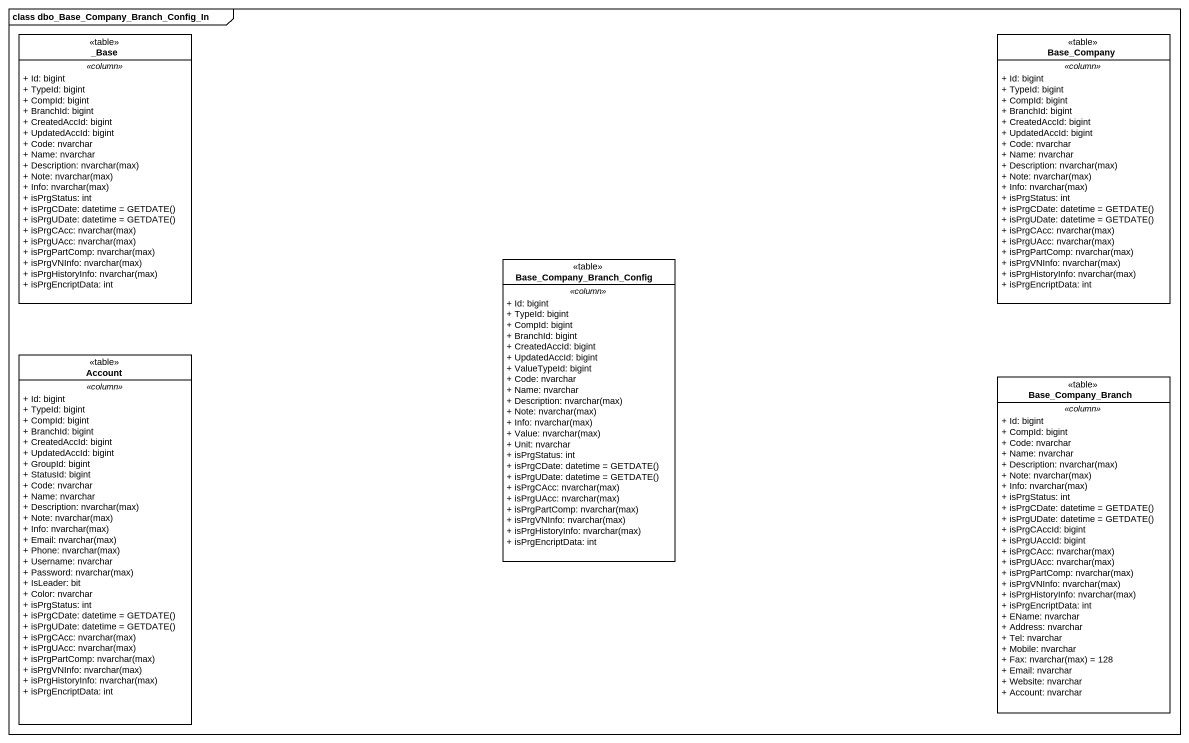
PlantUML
@startuml
mainframe class dbo_Base_Company_Branch_Config_In
hide circle
hide empty members
skinparam classAttributeIconSize 0
class "_Base" as Base <<table>> {
  .. <<column>> ..
  + Id: bigint
  + TypeId: bigint
  + CompId: bigint
  + BranchId: bigint
  + CreatedAccId: bigint
  + UpdatedAccId: bigint
  + Code: nvarchar
  + Name: nvarchar
  {field} + Description: nvarchar(max)
  {field} + Note: nvarchar(max)
  {field} + Info: nvarchar(max)
  + isPrgStatus: int
  {field} + isPrgCDate: datetime = GETDATE()
  {field} + isPrgUDate: datetime = GETDATE()
  {field} + isPrgCAcc: nvarchar(max)
  {field} + isPrgUAcc: nvarchar(max)
  {field} + isPrgPartComp: nvarchar(max)
  {field} + isPrgVNInfo: nvarchar(max)
  {field} + isPrgHistoryInfo: nvarchar(max)
  + isPrgEncriptData: int
}
class Base_Company <<table>> {
  .. <<column>> ..
  + Id: bigint
  + TypeId: bigint
  + CompId: bigint
  + BranchId: bigint
  + CreatedAccId: bigint
  + UpdatedAccId: bigint
  + Code: nvarchar
  + Name: nvarchar
  {field} + Description: nvarchar(max)
  {field} + Note: nvarchar(max)
  {field} + Info: nvarchar(max)
  + isPrgStatus: int
  {field} + isPrgCDate: datetime = GETDATE()
  {field} + isPrgUDate: datetime = GETDATE()
  {field} + isPrgCAcc: nvarchar(max)
  {field} + isPrgUAcc: nvarchar(max)
  {field} + isPrgPartComp: nvarchar(max)
  {field} + isPrgVNInfo: nvarchar(max)
  {field} + isPrgHistoryInfo: nvarchar(max)
  + isPrgEncriptData: int
}
class Base_Company_Branch_Config <<table>> {
  .. <<column>> ..
  + Id: bigint
  + TypeId: bigint
  + CompId: bigint
  + BranchId: bigint
  + CreatedAccId: bigint
  + UpdatedAccId: bigint
  + ValueTypeId: bigint
  + Code: nvarchar
  + Name: nvarchar
  {field} + Description: nvarchar(max)
  {field} + Note: nvarchar(max)
  {field} + Info: nvarchar(max)
  {field} + Value: nvarchar(max)
  + Unit: nvarchar
  + isPrgStatus: int
  {field} + isPrgCDate: datetime = GETDATE()
  {field} + isPrgUDate: datetime = GETDATE()
  {field} + isPrgCAcc: nvarchar(max)
  {field} + isPrgUAcc: nvarchar(max)
  {field} + isPrgPartComp: nvarchar(max)
  {field} + isPrgVNInfo: nvarchar(max)
  {field} + isPrgHistoryInfo: nvarchar(max)
  + isPrgEncriptData: int
}
class Account <<table>> {
  .. <<column>> ..
  + Id: bigint
  + TypeId: bigint
  + CompId: bigint
  + BranchId: bigint
  + CreatedAccId: bigint
  + UpdatedAccId: bigint
  + GroupId: bigint
  + StatusId: bigint
  + Code: nvarchar
  + Name: nvarchar
  {field} + Description: nvarchar(max)
  {field} + Note: nvarchar(max)
  {field} + Info: nvarchar(max)
  {field} + Email: nvarchar(max)
  {field} + Phone: nvarchar(max)
  + Username: nvarchar
  {field} + Password: nvarchar(max)
  + IsLeader: bit
  + Color: nvarchar
  + isPrgStatus: int
  {field} + isPrgCDate: datetime = GETDATE()
  {field} + isPrgUDate: datetime = GETDATE()
  {field} + isPrgCAcc: nvarchar(max)
  {field} + isPrgUAcc: nvarchar(max)
  {field} + isPrgPartComp: nvarchar(max)
  {field} + isPrgVNInfo: nvarchar(max)
  {field} + isPrgHistoryInfo: nvarchar(max)
  + isPrgEncriptData: int
}
class Base_Company_Branch <<table>> {
  .. <<column>> ..
  + Id: bigint
  + CompId: bigint
  + Code: nvarchar
  + Name: nvarchar
  {field} + Description: nvarchar(max)
  {field} + Note: nvarchar(max)
  {field} + Info: nvarchar(max)
  + isPrgStatus: int
  {field} + isPrgCDate: datetime = GETDATE()
  {field} + isPrgUDate: datetime = GETDATE()
  + isPrgCAccId: bigint
  + isPrgUAccId: bigint
  {field} + isPrgCAcc: nvarchar(max)
  {field} + isPrgUAcc: nvarchar(max)
  {field} + isPrgPartComp: nvarchar(max)
  {field} + isPrgVNInfo: nvarchar(max)
  {field} + isPrgHistoryInfo: nvarchar(max)
  + isPrgEncriptData: int
  + EName: nvarchar
  + Address: nvarchar
  + Tel: nvarchar
  + Mobile: nvarchar
  {field} + Fax: nvarchar(max) = 128
  + Email: nvarchar
  + Website: nvarchar
  + Account: nvarchar
}
@enduml
